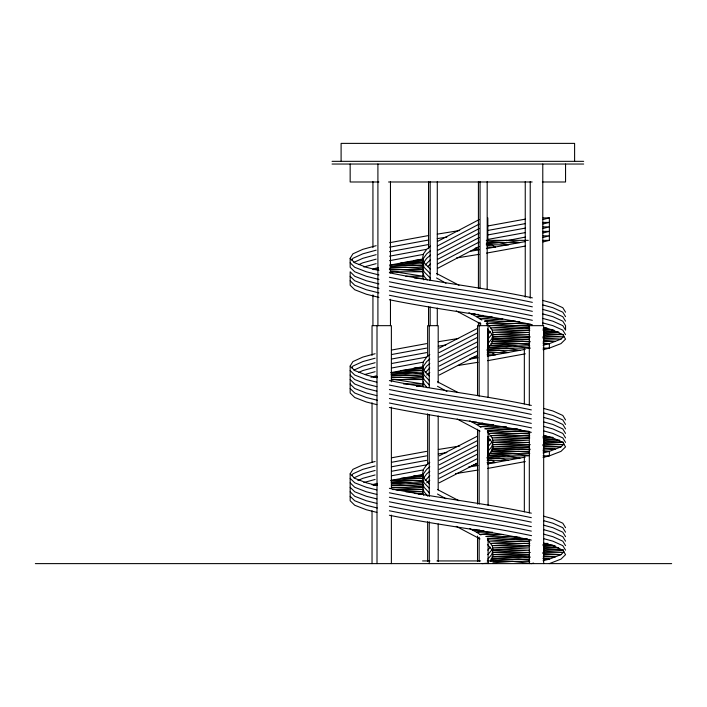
<?xml version="1.0" encoding="UTF-8"?>
<svg xmlns="http://www.w3.org/2000/svg" width="707" height="707" viewBox="0 0 707 707"><rect width="100%" height="100%" fill="white"/><g stroke="black" fill="none" stroke-linecap="round" stroke-linejoin="round"><path stroke-width="1.06" d="M423.122 264.604L422.574 267.299L424.076 271.788L430.386 278.196M423.122 269.093L422.574 271.788L424.076 276.278L427.249 280.016M423.122 273.582L422.574 276.278L423.776 279.866M423.122 372.359L422.574 375.055L424.076 379.544L429.547 385.315M423.122 376.849L422.574 379.544L424.076 384.034L427.249 387.772M423.122 381.338L422.574 384.034L423.475 386.729M423.122 480.115L422.574 482.81L424.076 487.3L429.547 493.071M423.122 484.604L422.574 487.3L424.076 491.789L427.876 496.279M423.122 489.094L422.574 491.789L423.776 495.377M492.885 335.392L491.639 339.13L487.83 343.62M492.885 443.148L491.639 446.886L487.83 451.375M492.885 550.903L491.639 554.642L487.83 559.131M378.943 279.442L366.35 276.278L354.737 271.788L350.159 267.299L350.159 258.311L352.917 253.822L362.824 249.332L376.142 245.691M351.812 260.114L352.917 258.311L362.824 253.822L376.142 250.181M376.84 404.634L366.35 401.991L354.737 397.502L350.159 393.012L350.159 366.076L352.917 361.577L362.824 357.088L375.117 353.721M351.812 367.87L352.917 366.076L362.824 361.577L375.117 358.21M376.84 512.389L366.35 509.747L354.737 505.258L350.159 500.768L350.159 473.831L352.917 469.342L362.824 464.844L375.117 461.477M351.812 475.625L352.917 473.831L362.824 469.342L375.117 465.975M423.484 262.81L426.728 258.311L430.563 255.112M425.101 265.054L430.563 259.602M424.023 369.814L426.728 366.076L429.794 363.504M425.101 372.81L429.794 367.993M423.484 478.321L426.728 473.831L429.794 471.26M425.101 480.566L429.794 475.749M487.83 334.641L490.366 331.654M487.83 339.13L491.639 334.641M489.103 436.413L487.83 437.907L487.83 455.865L491.639 451.375L493.132 446.886L492.231 442.396L487.45 436.626M487.83 442.396L490.366 439.409M487.83 446.886L491.639 442.396M487.83 550.152L490.366 547.165M487.83 554.642L491.639 550.152M490.366 560.633L491.639 559.131L493.132 554.642L492.231 550.152L487.45 544.381M564.027 336.143L560.978 339.13L549.366 343.62L543.064 345.21M564.027 443.899L560.978 446.886L549.366 451.375L543.064 452.966M564.027 551.654L560.978 554.642L549.366 559.131L543.064 560.722M430.563 246.124L426.728 249.332L423.484 253.822L422.574 258.311L424.076 262.81L430.386 269.217M430.563 250.623L426.728 253.822L423.484 258.311L422.574 262.81L424.076 267.299L430.386 273.706M427.496 266.654L430.563 264.091M429.794 354.525L426.728 357.088L423.484 361.577L422.574 366.076L424.076 370.565L429.547 376.336M429.794 359.015L426.728 361.577L423.484 366.076L422.574 370.565L424.076 375.055L429.547 380.826M426.728 375.055L429.794 372.483M429.794 462.281L426.728 464.844L423.484 469.342L422.574 473.831L424.076 478.321L429.547 484.092M429.794 466.77L426.728 469.342L423.484 473.831L422.574 478.321L424.076 482.81L429.547 488.581M426.728 482.81L429.794 480.239M437.439 241.476L479.178 219.594M437.439 245.965L479.178 224.084M437.439 250.455L479.178 228.573M437.439 254.944L479.178 233.063M437.439 259.434L479.178 237.552M437.439 263.932L479.178 242.041M437.439 268.421L479.178 246.531M477.305 328.472L439.215 348.109M477.305 332.962L439.215 352.599M477.305 337.451L439.215 357.088M477.305 341.941L439.215 361.577M477.305 346.43L439.215 366.076M477.305 350.919L439.215 370.565M477.305 355.409L439.215 375.055M477.305 436.228L439.215 455.865M477.305 440.717L439.215 460.354M477.305 445.207L439.215 464.844M477.305 449.696L439.215 469.342M477.305 454.186L439.215 473.831M477.305 458.675L439.215 478.321M477.305 463.165L439.215 482.81M353.907 262.359L362.824 258.311L376.142 254.67M358.864 264.604L362.824 262.81L376.142 259.16M353.907 370.115L362.824 366.076L375.117 362.7M358.864 372.359L362.824 370.565L375.117 367.198M353.907 477.87L362.824 473.831L375.117 470.464M357.875 480.566L362.824 478.321L375.117 474.954M470.252 358.59L474.105 357.088L477.19 357.088M471.216 465.975L474.105 464.844L477.19 464.844M549.366 563.62L560.978 559.131L565.556 554.642L562.799 550.152L552.883 545.663L543.665 543.144M475.007 313.475L472.294 314.438L478.648 314.438M474.105 529.313L472.294 529.95L479.708 529.95M363.849 267.016L376.142 263.649M373.066 268.978L378.192 267.573M364.874 374.489L375.117 371.688M371.016 377.299L376.142 375.894M363.849 482.528L375.117 479.443M372.041 484.772L377.167 483.367M543.064 219.488L549.366 217.906L549.366 240.353L543.064 241.944M543.064 223.978L549.366 222.396L543.064 222.396M543.064 228.467L549.366 226.885L543.064 226.885M543.064 232.965L549.366 231.375L543.064 231.375M543.064 237.455L549.366 235.864L543.064 235.864M543.064 349.7L549.366 348.109L560.978 343.62L565.556 339.13L562.799 334.641L552.883 330.151L543.665 327.624M543.064 457.456L549.366 455.865L560.978 451.375L565.556 446.886L562.799 442.396L552.883 437.907L543.665 435.379M533.617 563.099L531.523 563.62L512.681 561.376L492.947 562.825M482.872 315.34L476.491 316.683L468.944 312.644M482.872 423.095L476.491 424.439L469.784 420.851M483.933 530.621L476.491 532.194L469.784 528.606M389.566 242.704L428.716 235.519M389.566 247.194L428.716 240.009M389.566 251.683L428.716 244.498M389.566 256.181L426.586 249.332M389.566 260.671L423.378 254.387M389.566 265.16L423.378 258.877M391.643 350.036L426.586 343.62M391.643 354.525L426.586 348.109M391.643 359.015L426.586 352.599M391.643 363.504L426.586 357.088M391.643 367.993L423.378 362.143M391.077 372.598L423.378 366.633M391.643 457.791L426.586 451.375M391.643 462.281L426.586 455.865M391.643 466.77L426.586 460.354M391.643 471.26L426.586 464.844M391.643 475.749L423.378 469.899M391.077 480.362L423.378 474.388M525.283 219.135L487.6 225.993M525.283 223.624L487.6 230.482M525.283 228.114L487.6 234.971M525.283 232.603L487.6 239.461M525.283 237.092L506.548 240.716M525.283 241.582L486.381 248.643M525.283 246.071L486.54 253.106M525.283 349.338L487.397 356.231M525.283 353.827L487.6 360.685M525.283 457.093L487.397 463.986M525.283 461.583L487.6 468.441M437.253 234.141L459.718 230.517M437.253 238.63L446.868 237.075M438.322 341.72L458.64 338.441M438.322 346.209L445.799 345.007M438.322 449.475L459.718 446.029M438.322 453.965L446.868 452.586M470.491 251.232L479.099 249.854M456.492 257.967L479.099 254.343M469.413 359.165L478.02 357.786M457.57 365.554L478.02 362.276M468.334 467.097L478.02 465.542M455.414 473.655L478.02 470.031M492.514 317.134L480.053 318.928L502.845 318.928L484.684 321.049M493.548 424.739L480.053 426.683L506.097 426.683M492.514 532.645L480.053 534.439L502.845 534.439L485.753 536.436M475.413 248.069L478.595 247.653M475.413 463.589L477.534 463.306M484.684 428.804L502.845 426.683L506.097 426.904M389.407 272.363L394.78 271.788L423.484 276.278L405.836 276.278M391.554 379.889L394.78 379.544L423.484 384.034L403.635 384.034M487.3 245.294L491.577 244.843L495.492 247.088L487.061 247.088M487.3 353.049L491.577 352.599L495.492 354.843L487.061 354.843M487.3 460.805L491.577 460.354L495.492 462.599L487.061 462.599M423.316 259.646L413.772 260.556L423.299 260.556M423.316 367.401L413.772 368.32L423.299 368.32M423.316 475.157L413.772 476.076L423.299 476.076M487.379 431.076L510.056 428.928L520.882 429.635M487.379 538.831L510.056 536.684L519.804 537.32M486.292 243.774L499.169 242.598L508.66 244.843L486.239 244.843M487.37 351.432L499.169 350.354L508.66 352.599L487.309 352.599M487.37 459.188L499.169 458.109L508.66 460.354L487.309 460.354M423.281 260.989L400.957 262.81L423.272 262.81M423.281 368.745L400.957 370.565L423.272 370.565M423.281 476.5L400.957 478.321L423.272 478.321M487.017 241.909L506.751 240.353L520.087 242.598L487.052 242.598M487.017 349.665L506.751 348.109L520.087 350.354L487.052 350.354M487.017 457.42L506.751 455.865L520.087 458.109L487.052 458.109M391.157 372.73L420.091 370.565L423.201 371.007M391.157 480.486L420.091 478.321L423.201 478.763M487.468 347.711L512.681 345.864L529.428 347.862M487.468 455.467L512.681 453.62L529.428 455.617M481.988 563.62L488.564 563.143M390.07 266.574L412.87 265.054L423.555 266.3M489.262 345.582L518.602 343.62L529.525 344.742M391.157 374.25L412.87 372.81L423.555 374.056M489.262 453.337L518.602 451.375L529.525 452.498M391.157 482.015L412.87 480.566L423.555 481.812M490.34 561.013L518.602 559.131L529.525 560.253M373.181 269.402L378.599 269.049M389.416 268.351L405.65 267.299L422.927 268.925M491.082 343.408L522.455 341.375L529.985 342.002M373.181 377.158L377.511 376.875M391.581 375.965L405.65 375.055L422.927 376.681M491.082 451.172L522.455 449.131L529.985 449.758M373.181 484.914L377.511 484.631M391.581 483.721L405.65 482.81L422.927 484.436M491.082 558.928L522.455 556.886L529.985 557.523M486.69 323.735L488.988 325.662L492.231 330.151L493.132 334.641L528.429 332.396L492.682 332.396L529.667 330.284M487.45 432.136L492.231 437.907L493.132 442.396L528.429 440.152L492.682 440.152L529.667 438.04M487.45 539.892L492.231 545.663L493.132 550.152L528.429 547.907L492.682 547.907L529.667 545.795M492.735 339.068L529.967 337.036M491.886 341.242L529.516 339.378M491.886 448.998L529.516 447.142M492.735 554.58L529.967 552.547M492.965 556.692L529.516 554.898M390.317 270.136L400.215 269.544L423.546 271.515M493.477 336.824L529.349 334.641L493.132 334.641M391.422 377.821L400.215 377.299L423.546 379.27M493.477 444.579L529.349 442.396L493.132 442.396M391.422 485.576L400.215 485.055L423.546 487.026M391.519 487.494L422.936 489.385M493.477 552.335L529.349 550.152L493.132 550.152M332.051 161.337L583.664 161.337M332.051 164.033L583.664 164.033M378.943 181.991L350.159 181.991L350.159 164.033M388.55 181.991L532.15 181.991M542.349 181.991L565.556 181.991L565.556 164.033M543.064 217.906L549.366 217.906M486.292 240.353L528.288 240.353M543.064 240.353L549.366 240.353M474.105 249.332L479.249 249.332M422.636 265.054L390.087 265.054L420.091 262.81L423.201 263.251M390.229 267.299L423.281 267.299M373.181 269.544L378.59 269.544M389.398 269.544L422.919 269.544M390.37 271.788L423.422 271.788M418.694 278.523L423.025 278.523L414.32 277.957M491.374 316.683L476.491 316.683L481.838 320.05M484.719 321.172L515.571 321.172M526.308 323.417L486.301 323.417L510.056 321.172L519.804 321.809M529.649 327.907L490.614 327.907L520.935 325.662L529.623 326.192M543.745 327.907L546.997 327.907M529.72 330.151L492.231 330.151L524.223 327.907L529.737 328.225M542.949 330.151L553.979 330.151M543.595 332.396L558.76 332.396M543.612 334.641L563.364 334.641M493.459 336.885L529.976 336.885M542.861 336.885L563.267 336.885L543.568 335.586M492.717 339.13L529.552 339.13M543.639 339.13L560.978 339.13L542.799 337.902M491.913 341.375L530.082 341.375M543.17 341.375L555.172 341.375L543.409 340.465M491.126 343.62L529.587 343.62M543.869 343.62L549.366 343.62L549.366 348.109L543.064 348.109M489.182 345.864L529.764 345.864M487.37 348.109L530.418 348.109M391.174 372.81L422.636 372.81M391.333 375.055L423.281 375.055M374.259 377.299L377.511 377.299M391.563 377.299L422.919 377.299M391.475 379.544L423.422 379.544M416.529 386.278L423.025 386.278L416.494 385.854M472.294 422.194L476.536 422.194M490.313 424.439L476.491 424.439L480.946 427.249M485.824 428.928L517.771 428.928M487.379 431.173L528.474 431.173M529.746 433.418L488.988 433.418L515.5 431.173L529.79 432.03M529.649 435.662L490.614 435.662L520.935 433.418L529.623 433.948M543.745 435.662L545.91 435.662M529.72 437.907L492.231 437.907L524.223 435.662L529.737 435.98M542.949 437.907L552.874 437.907M543.595 440.152L559.847 440.152M543.612 442.396L563.364 442.396M493.459 444.641L529.976 444.641M542.861 444.641L563.267 444.641L543.568 443.342M529.552 446.886L492.717 446.886L529.967 444.791M543.639 446.886L560.978 446.886L542.799 445.657M491.913 449.131L530.082 449.131M543.17 449.131L555.172 449.131L543.409 448.22M491.126 451.375L529.587 451.375M543.869 451.375L549.366 451.375L549.366 455.865L543.064 455.865M489.182 453.62L529.764 453.62M487.37 455.865L528.288 455.865M391.174 480.566L422.636 480.566M391.333 482.81L423.281 482.81M373.181 485.055L377.511 485.055M391.563 485.055L422.919 485.055M391.475 487.3L423.422 487.3M392.571 489.544L422.936 489.544M405.836 491.789L423.484 491.789L395.752 489.845M418.694 494.034L423.025 494.034L414.32 493.468M492.434 532.194L476.491 532.194L480.946 535.005M486.92 536.684L516.667 536.684M487.379 538.928L527.395 538.928M529.746 541.173L488.988 541.173L515.5 538.928L529.79 539.786M529.649 543.418L490.614 543.418L520.935 541.173L529.623 541.703M543.745 543.418L548.084 543.418M529.72 545.663L492.231 545.663L524.223 543.418L529.737 543.745M542.949 545.663L555.075 545.663M543.595 547.907L558.76 547.907M543.612 550.152L563.364 550.152M493.459 552.397L529.976 552.397M542.861 552.397L563.267 552.397L543.568 551.098M492.717 554.642L529.552 554.642M543.639 554.642L560.978 554.642L542.799 553.413M491.913 556.886L530.082 556.886M543.17 556.886L555.172 556.886L543.409 555.976M491.126 559.131L529.587 559.131M543.869 559.131L549.366 559.131L542.905 558.592M422.574 560.934L429.944 560.934M436.935 560.934L480.566 560.934M487.194 560.934L493.132 560.934M493.451 561.376L529.764 561.376M35.35 563.62L671.65 563.62M542.958 329.002L551.778 329.515M542.958 436.758L552.874 437.333M542.958 544.514L552.874 545.088M530.895 324.345L515.5 323.417L488.988 325.662L543.683 325.662L543.683 563.62M543.718 333.324L563.373 334.508M543.718 441.08L563.373 442.264M543.718 548.835L563.373 550.019M543.692 331.141L558.786 332.069M543.692 438.897L557.708 439.754M543.692 546.652L557.708 547.51M542.905 343.081L549.366 343.62M542.905 450.836L549.366 451.375M389.389 272.805C436.802 282.5 485.029 287.74 532.353 297.868M389.389 277.294C436.802 286.989 485.029 292.23 532.353 302.357M389.389 281.784C436.802 291.478 485.029 296.719 532.353 306.847M389.389 286.273C436.802 295.968 485.029 301.209 532.353 311.336M389.389 290.763C436.802 300.457 485.029 305.698 532.353 315.826M389.389 295.252C436.802 304.947 485.029 310.187 532.353 320.315M389.389 299.741C436.802 309.436 485.029 314.677 532.353 324.805M389.389 380.56C436.458 390.184 484.322 395.407 531.319 405.411M389.389 385.05C436.458 394.674 484.322 399.897 531.319 409.901M389.389 389.539C436.458 399.172 484.322 404.386 531.319 414.39M389.389 394.029C436.458 403.662 484.322 408.876 531.319 418.88M389.389 398.518C436.458 408.151 484.322 413.365 531.319 423.369M389.389 403.008C436.537 412.649 484.481 417.872 531.558 427.912M389.389 407.497C436.458 417.13 484.322 422.344 531.319 432.348M389.389 488.316C436.458 497.94 484.322 503.163 531.319 513.167M389.389 492.806C436.458 502.438 484.322 507.653 531.319 517.657M389.389 497.295C436.458 506.928 484.322 512.142 531.319 522.146M389.389 501.784C436.458 511.417 484.322 516.631 531.319 526.635M389.389 506.274C436.458 515.907 484.322 521.121 531.319 531.125M389.389 510.763C436.537 520.405 484.481 525.628 531.558 535.667M389.389 515.253C436.458 524.886 484.322 530.1 531.319 540.104M378.943 270.463L366.35 267.299L354.737 262.81L350.159 258.311M378.943 274.952L366.35 271.788L354.737 267.299L350.159 262.81M378.943 283.931L366.35 280.767L354.737 276.278L350.159 271.788L350.159 285.257L354.737 289.746L366.35 294.236L378.943 297.4M378.943 288.421L366.35 285.257L354.737 280.767L350.159 276.278M378.943 292.91L366.35 289.746L354.737 285.257L350.159 280.767M376.84 377.688L366.35 375.055L354.737 370.565L350.159 366.076M376.84 382.187L366.35 379.544L354.737 375.055L350.159 370.565M376.84 386.676L366.35 384.034L354.737 379.544L350.159 375.055M376.84 391.165L366.35 388.523L354.737 384.034L350.159 379.544M376.84 395.655L366.35 393.012L354.737 388.523L350.159 384.034M377.255 400.242L366.35 397.502L354.737 393.012L350.159 388.523M376.84 485.453L366.35 482.81L354.737 478.321L350.159 473.831M376.84 489.942L366.35 487.3L354.737 482.81L350.159 478.321M376.84 494.432L366.35 491.789L354.737 487.3L350.159 482.81M376.84 498.921L366.35 496.279L354.737 491.789L350.159 487.3M376.84 503.411L366.35 500.768L354.737 496.279L350.159 491.789M377.255 507.997L366.35 505.258L354.737 500.768L350.159 496.279M542.649 300.404L552.883 303.215L562.799 307.704L565.556 312.194M542.649 304.894L552.883 307.704L562.799 312.194L565.556 316.683M542.649 309.383L552.883 312.194L562.799 316.683L565.556 321.172M542.649 313.881L552.883 316.683L562.799 321.172L565.556 325.662L565.556 330.151L562.799 325.662L552.883 321.172L542.649 318.371M542.649 322.86L552.883 325.662L562.799 330.151L565.556 334.641M543.665 408.443L552.883 410.97L562.799 415.46L565.556 419.949M543.665 412.932L552.883 415.46L562.799 419.949L565.556 424.439M543.665 417.422L552.883 419.949L562.799 424.439L565.556 428.928M543.665 421.911L552.883 424.439L562.799 428.928L565.556 433.418M543.665 426.401L552.883 428.928L562.799 433.418L565.556 437.907M543.665 430.89L552.883 433.418L562.799 437.907L565.556 442.396M543.665 516.198L552.883 518.726L562.799 523.215L565.556 527.705M543.665 520.688L552.883 523.215L562.799 527.705L565.556 532.194M543.665 525.177L552.883 527.705L562.799 532.194L565.556 536.684M543.665 529.667L552.883 532.194L562.799 536.684L565.556 541.173M543.665 534.156L552.883 536.684L562.799 541.173L565.556 545.663M543.665 538.646L552.883 541.173L562.799 545.663L565.556 550.152M459.011 285.257L436.537 273.468M456.262 310.85L480.946 323.983M458.092 392.562L437.474 381.789M457.173 419.048L480.053 431.173M459.011 500.768L437.474 489.544M456.262 526.362L480.053 538.928M446.002 283.26L436.537 277.957M446.965 391.51L437.474 386.278M446.002 498.771L437.474 494.034M487.45 328.87L492.231 334.641L493.132 339.13L491.639 343.62L487.83 348.109L487.83 330.151M574.605 161.337L574.605 143.38L341.101 143.38L341.101 161.337M542.782 164.033L542.782 325.662M530.223 181.619L530.223 298.177M529.313 325.662L529.313 404.987M529.313 431.42L529.313 512.946M529.313 539.388L529.313 563.62M525.248 181.619L525.248 297.073M524.338 348.798L524.338 403.883M524.338 456.766L524.338 511.841M488.086 397.272L488.086 325.662L477.517 325.662L477.517 395.072M488.086 430.324L488.086 505.24M488.086 538.283L488.086 563.62M487.83 217.906L487.83 240.353M487.185 181.619L487.185 289.375M487.185 322.365L487.185 325.662M480.053 181.619L480.053 288.279M480.053 322.365L480.053 325.662M479.152 325.662L479.152 396.167M479.152 430.324L479.152 504.135M479.152 537.187L479.152 561.42M478.418 181.619L478.418 288.279M478.418 322.365L478.418 325.662M477.517 429.22L477.517 504.135M477.517 536.083L477.517 561.42M438.19 382.947L438.19 325.662L427.629 325.662L427.629 356.514M438.19 415.999L438.19 489.81M438.19 523.967L438.19 561.42M437.288 181.619L437.288 275.085M437.288 308.066L437.288 325.662M430.156 181.619L430.156 280.582M430.156 306.971L430.156 325.662M429.255 325.662L429.255 387.356M429.255 414.903L429.255 496.42M429.255 521.757L429.255 563.62M428.53 181.619L428.53 248.696M428.53 306.971L428.53 325.662M427.629 413.798L427.629 464.472M427.629 521.757L427.629 561.42M391.378 381.851L391.378 325.662L372.032 325.662L372.032 355.409M391.378 407.188L391.378 488.714M391.378 515.147L391.378 563.62M390.467 181.619L390.467 272.884M390.467 299.273L390.467 325.662M377.909 164.033L377.909 325.662M377.008 325.662L377.008 563.62M372.934 181.619L372.934 247.591M372.934 294.872L372.934 325.662M372.032 402.778L372.032 462.272M372.032 510.746L372.032 563.62"/></g></svg>
